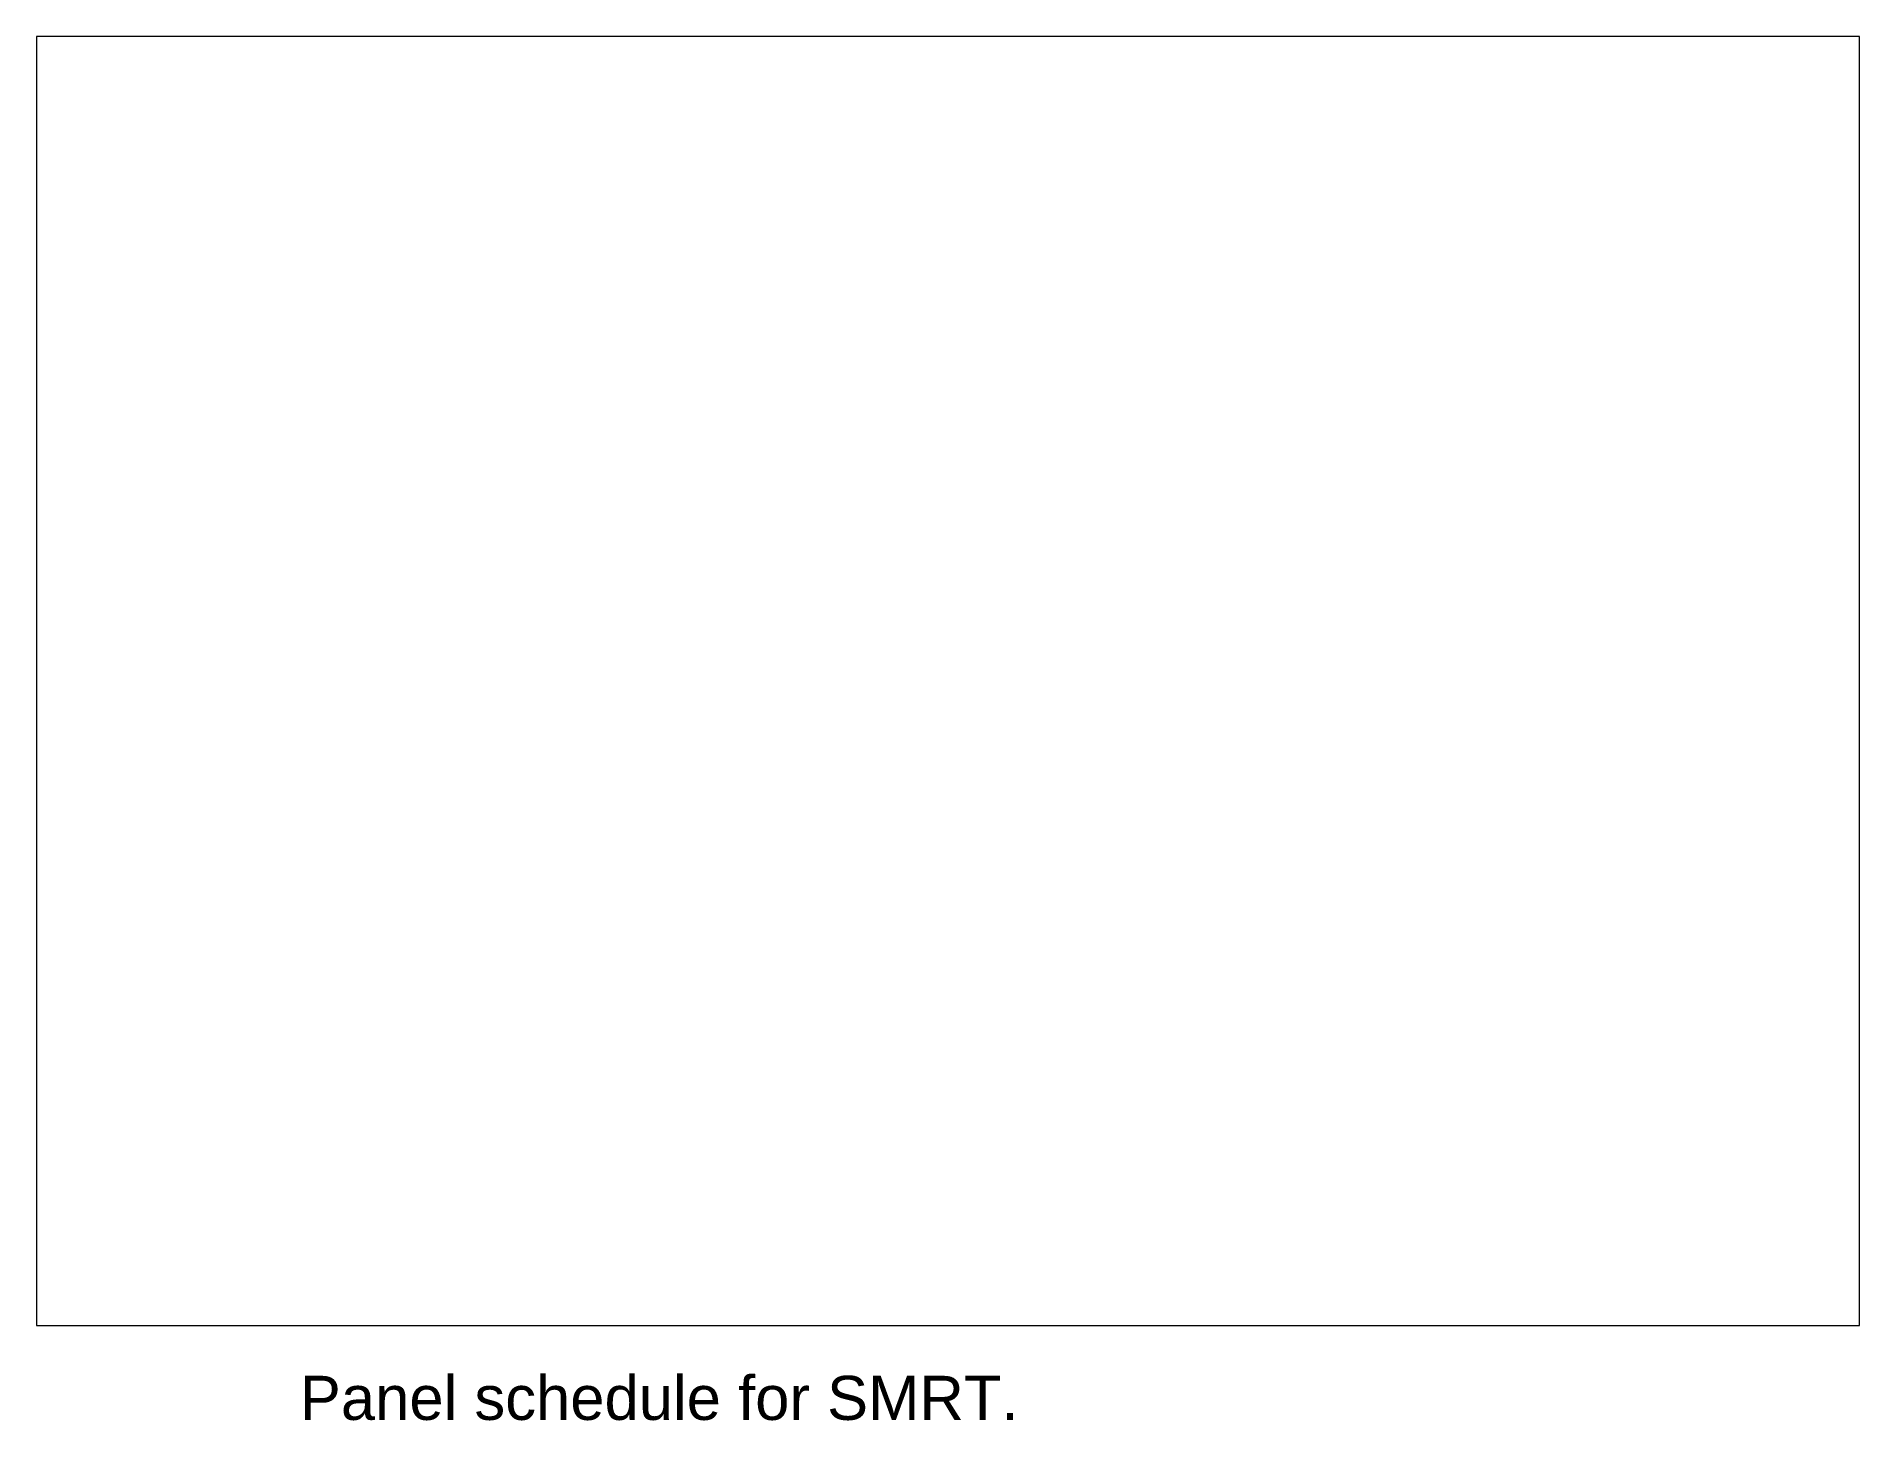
# Paper-space layout 'Layout3' of a CAD drawing. Header units: inches. Extents: x 30 to 267, y 9 to 189.
import ezdxf

# ---------------------------------------------------------------- set-up
doc = ezdxf.new("R2010")
doc.units = ezdxf.units.IN
doc.layers.add('E.dtlText', color=18, linetype='Continuous')
doc.styles.get("Standard").update_dxf_attribs({"font": 'arial.ttf'})

psp = doc.layouts.new('Layout3')

# ---------------------------------------------------------------- texts
at = {"layer": 'E.dtlText', "insert": (64.02, 14.42), "char_height": 5.7462, "attachment_point": 1}
psp.add_mtext_dynamic_manual_height_columns('Panel schedule for SMRT.', width=194.0924, gutter_width=28.73, heights=[0], dxfattribs=at)

# ---------------------------------------------------------------- viewports
at = {"layer": 'E.dtlText', "view_target_point": (1501.64, 400.29)}
psp.add_viewport(center=(148.5, 105), size=(237.6, 168), view_center_point=(-882.67, -345.48), view_height=169.3948, dxfattribs=at)

doc.saveas('drawing.dxf')
